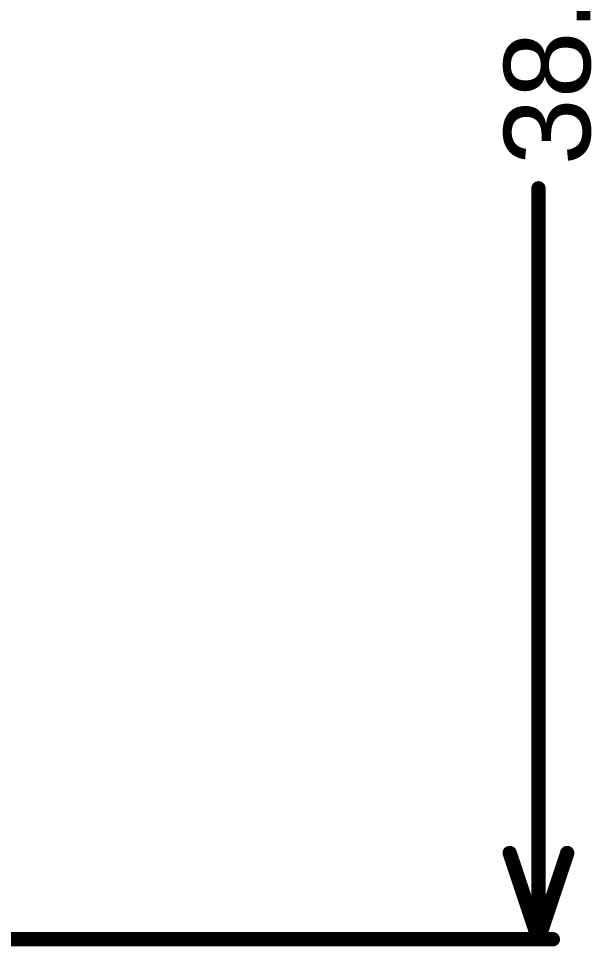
# Model space of a CAD drawing. Header units: inches. Extents: x -14 to 253, y -7 to 65.
# Drawn here: x 14.59 to 24.71, y -3.2 to 13.2 of the extents above; entities that cross this region are included whole.
import ezdxf

# ---------------------------------------------------------------- set-up
doc = ezdxf.new("R2010")
doc.units = ezdxf.units.IN
doc.layers.add('Dimensions', color=6, linetype='Continuous')
doc.styles.add('Arial', font='', dxfattribs={"height": 0.2})
doc.styles.get('Arial').set_extended_font_data('Arial')

msp = doc.modelspace()

# ---------------------------------------------------------------- linework, layer by layer
at = {"layer": 'Dimensions', "const_width": 0.254}
for points in [[(23.772, -3.076), (23.772, 10.198)], [(23.264, -1.552), (23.772, -3.076)], [(23.772, -3.076), (24.28, -1.552)], [(12.215, -3.076), (24.026, -3.076)]]:
    msp.add_lwpolyline(points, dxfattribs=at)
at = {"layer": 'Dimensions', "const_width": 0.127}
for points in [[(23.708, 10.198, 1), (23.835, 10.198, 1)], [(23.2, -1.552, 1), (23.327, -1.552, 1)], [(24.216, -1.552, 1), (24.343, -1.552, 1)], [(23.708, -3.076, 1), (23.835, -3.076, 1)], [(23.708, -3.076, 1), (23.835, -3.076, 1)], [(23.708, -3.076, 1), (23.835, -3.076, 1)], [(23.962, -3.076, 1), (24.089, -3.076, 1)]]:
    msp.add_lwpolyline(points, format="xyb", close=True, dxfattribs=at)

# ---------------------------------------------------------------- texts
at = {"layer": 'Dimensions', "style": 'Arial'}
msp.add_text('38.08mm', height=1.524, rotation=90, dxfattribs=at).set_placement((24.686, 10.604))

doc.saveas('drawing.dxf')
